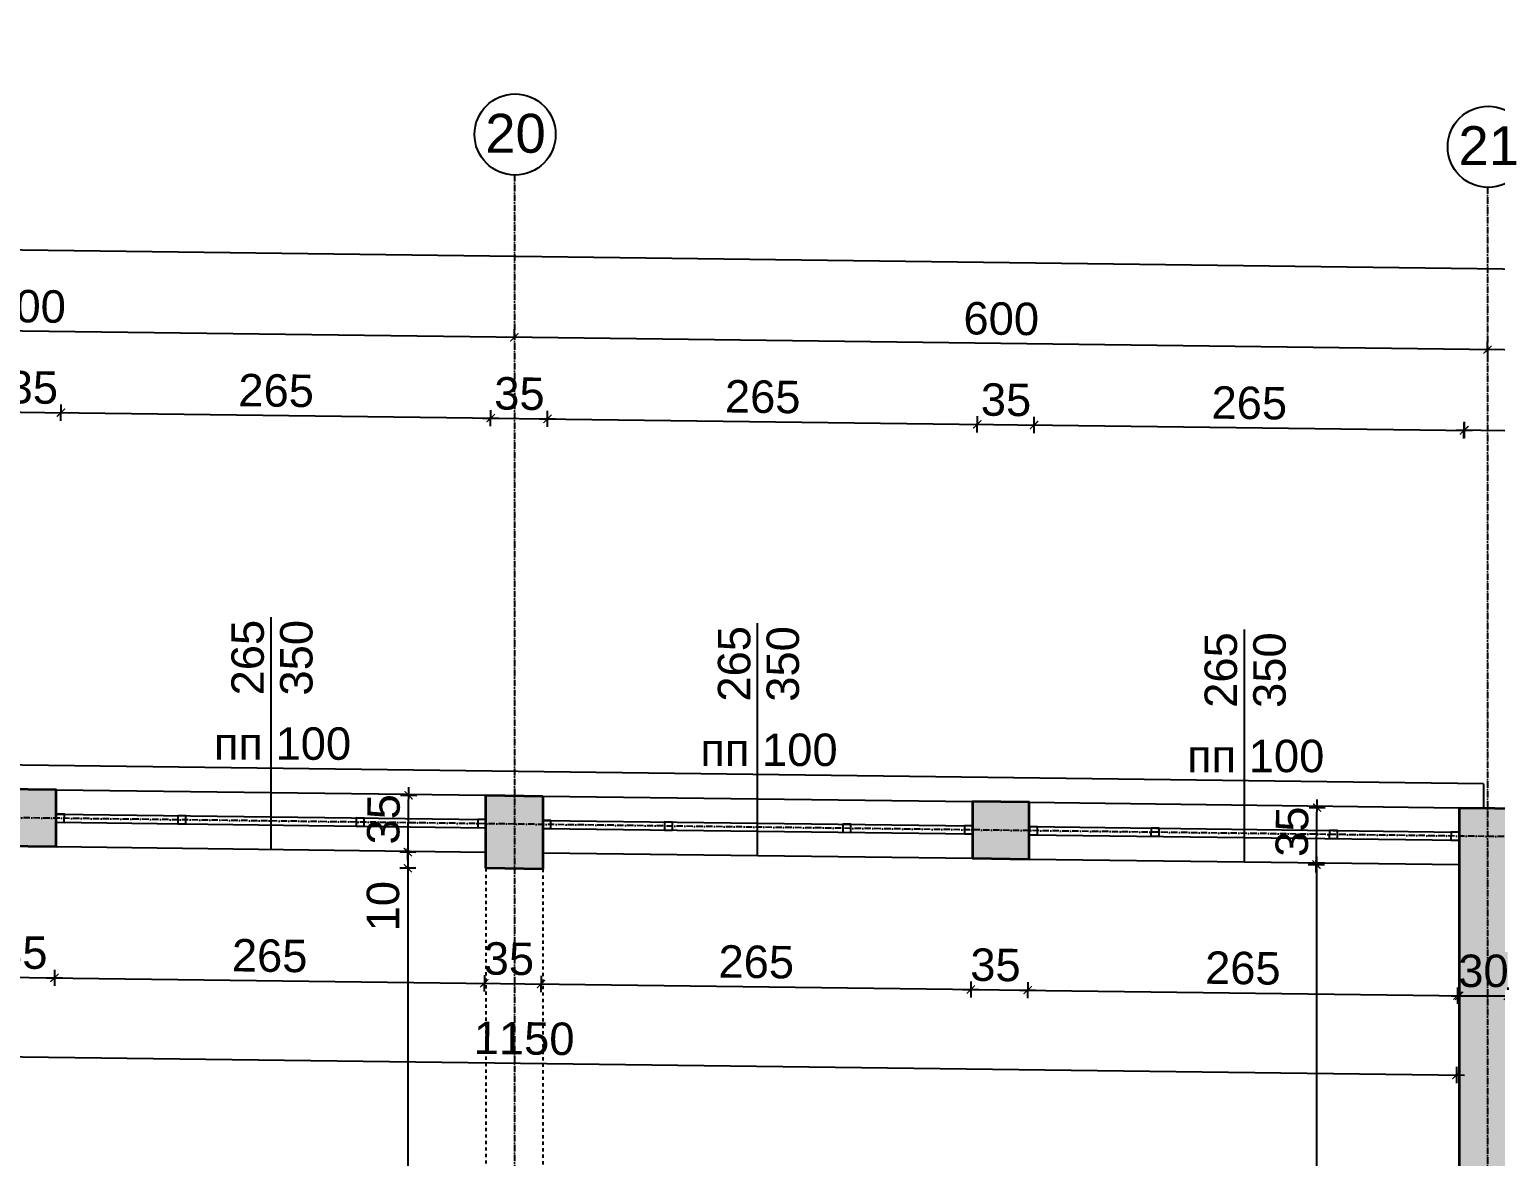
# Model space of a CAD drawing. Header units: inches. Extents: x -72385 to 39588, y -6525 to 66685.
# Drawn here: x -42024 to -41120, y 2770 to 3465 of the extents above; entities that cross this region are included whole.
import ezdxf

# ---------------------------------------------------------------- set-up
doc = ezdxf.new("R2010")
doc.units = ezdxf.units.IN
doc.header["$MEASUREMENT"] = 0
doc.linetypes.add('DashDot', pattern=[0.6, 0.4, -0.1, 0, -0.1])
doc.linetypes.add('Hidden', pattern=[0.4, 0.2, -0.2])
for name, color, linetype, lineweight in [('Изгледни линии', 253, 'Continuous', 25), ('Надписи коти външни', 252, 'Continuous', 25), ('Надписи коти вътрешни', 252, 'Continuous', 25), ('Надписи Оси', 252, 'Continuous', 25), ('Надписи прозорци', 252, 'Continuous', 25), ('Оси', 252, 'DashDot', 25), ('Прозорци', 251, 'Continuous', 25), ('Пунктир', 253, 'Hidden', 25), ('Разрезни линии', 7, 'Continuous', 35), ('Щрих стени', 254, 'Continuous', 25)]:
    doc.layers.add(name, color=color, linetype=linetype, lineweight=lineweight)
doc.styles.add('Arial Regular', font='arial.ttf')
doc.styles.get("Standard").update_dxf_attribs({"font": 'arial.ttf'})
doc.dimstyles.new('Annotative', dxfattribs={"dimscale": 0, "dimtxt": 20, "dimasz": 5, "dimexe": 5, "dimexo": 5, "dimgap": 5, "dimtad": 1, "dimdec": 0, "dimzin": 0, "dimdsep": 46, "dimtxsty": 'Standard', "dimblk": 'ARCHTICK', "dimcen": 5, "dimdle": 5, "dimadec": 0, "dimazin": 0, "dimtfac": 1, "dimtdec": 0, "dimtofl": 0, "dimtmove": 0, "dimatfit": 3, "dimldrblk": 'ARCHTICK', "dimfxl": 5, "dimfxlon": 1, "dimtolj": 1, "dimtzin": 0, "dimarcsym": 1})

# ---------------------------------------------------------------- blocks, each defined once
blk = doc.blocks.new('_ArchTick')
at = {"color": 0, "linetype": 'ByBlock', "const_width": 0.15}
blk.add_lwpolyline([(-0.5, -0.5), (0.5, 0.5)], dxfattribs=at)
blk = doc.blocks.new('*D2232')
at = {"layer": 'Defpoints', "color": 0, "ltscale": 50, "transparency": 16777216}
for p in [(-42042.34, 2961.68), (-42007.34, 2961.23), (-42008.37, 2880.4)]:
    blk.add_point(p, dxfattribs=at)
at = {"layer": 'Надписи коти вътрешни', "color": 0, "lineweight": -2, "ltscale": 50, "transparency": 16777216}
for p, q in [((-42043.3, 2885.84), (-42043.43, 2875.84)), ((-42008.3, 2885.39), (-42008.43, 2875.4)), ((-42048.37, 2880.9), (-42003.37, 2880.33))]:
    blk.add_line(p, q, dxfattribs=at)
at = {"layer": 'Надписи коти вътрешни', "color": 0, "lineweight": -2, "ltscale": 50, "transparency": 16777216, "xscale": 5, "yscale": 5, "zscale": 5}
for p, rotation in [((-42043.37, 2880.84), 179.2706286525463), ((-42008.37, 2880.4), 359.2706286525462)]:
    blk.add_blockref('_ArchTick', p, dxfattribs=dict(at, rotation=rotation))
at = {"layer": 'Надписи коти вътрешни', "color": 0, "ltscale": 50, "transparency": 16777216, "insert": (-42028.17, 2895.87), "char_height": 20, "attachment_point": 5, "rotation": 359.27063}
blk.add_mtext('\\A1;35', dxfattribs=at)
blk = doc.blocks.new('*D2233')
at = {"layer": 'Defpoints', "color": 0, "ltscale": 50, "transparency": 16777216}
for p in [(-42007.34, 2961.23), (-41742.34, 2957.86), (-41743.37, 2877.02)]:
    blk.add_point(p, dxfattribs=at)
at = {"layer": 'Надписи коти вътрешни', "color": 0, "lineweight": -2, "ltscale": 50, "transparency": 16777216}
for p, q in [((-42008.3, 2885.39), (-42008.43, 2875.4)), ((-42013.37, 2880.46), (-41738.37, 2876.96)), ((-41743.3, 2882.02), (-41743.43, 2872.02))]:
    blk.add_line(p, q, dxfattribs=at)
at = {"layer": 'Надписи коти вътрешни', "color": 0, "lineweight": -2, "ltscale": 50, "transparency": 16777216, "xscale": 5, "yscale": 5, "zscale": 5}
for p, rotation in [((-42008.37, 2880.4), 179.270628652547), ((-41743.37, 2877.02), 359.270628652547)]:
    blk.add_blockref('_ArchTick', p, dxfattribs=dict(at, rotation=rotation))
at = {"layer": 'Надписи коти вътрешни', "color": 0, "ltscale": 50, "transparency": 16777216, "insert": (-41875.67, 2893.92), "char_height": 20, "attachment_point": 5, "rotation": 359.27063}
blk.add_mtext('\\A1;265', dxfattribs=at)
blk = doc.blocks.new('*D2234')
at = {"layer": 'Defpoints', "color": 0, "ltscale": 50, "transparency": 16777216}
for p in [(-41742.34, 2957.86), (-41707.34, 2957.41), (-41708.37, 2876.58)]:
    blk.add_point(p, dxfattribs=at)
at = {"layer": 'Надписи коти вътрешни', "color": 0, "lineweight": -2, "ltscale": 50, "transparency": 16777216}
for p, q in [((-41748.37, 2877.09), (-41703.37, 2876.51)), ((-41743.3, 2882.02), (-41743.43, 2872.02)), ((-41708.3, 2881.58), (-41708.43, 2871.58))]:
    blk.add_line(p, q, dxfattribs=at)
at = {"layer": 'Надписи коти вътрешни', "color": 0, "lineweight": -2, "ltscale": 50, "transparency": 16777216, "xscale": 5, "yscale": 5, "zscale": 5}
for p, rotation in [((-41743.37, 2877.02), 179.2706286525463), ((-41708.37, 2876.58), 359.2706286525462)]:
    blk.add_blockref('_ArchTick', p, dxfattribs=dict(at, rotation=rotation))
at = {"layer": 'Надписи коти вътрешни', "color": 0, "ltscale": 50, "transparency": 16777216, "insert": (-41728.17, 2892.05), "char_height": 20, "attachment_point": 5, "rotation": 359.27063}
blk.add_mtext('\\A1;35', dxfattribs=at)
blk = doc.blocks.new('*D2235')
at = {"layer": 'Defpoints', "color": 0, "ltscale": 50, "transparency": 16777216}
for p in [(-41707.34, 2957.41), (-41442.34, 2954.04), (-41443.37, 2873.2)]:
    blk.add_point(p, dxfattribs=at)
at = {"layer": 'Надписи коти вътрешни', "color": 0, "lineweight": -2, "ltscale": 50, "transparency": 16777216}
for p, q in [((-41713.37, 2876.64), (-41438.37, 2873.14)), ((-41708.3, 2881.58), (-41708.43, 2871.58)), ((-41443.3, 2878.2), (-41443.43, 2868.2))]:
    blk.add_line(p, q, dxfattribs=at)
at = {"layer": 'Надписи коти вътрешни', "color": 0, "lineweight": -2, "ltscale": 50, "transparency": 16777216, "xscale": 5, "yscale": 5, "zscale": 5}
for p, rotation in [((-41708.37, 2876.58), 179.270628652547), ((-41443.37, 2873.2), 359.270628652547)]:
    blk.add_blockref('_ArchTick', p, dxfattribs=dict(at, rotation=rotation))
at = {"layer": 'Надписи коти вътрешни', "color": 0, "ltscale": 50, "transparency": 16777216, "insert": (-41575.67, 2890.1), "char_height": 20, "attachment_point": 5, "rotation": 359.27063}
blk.add_mtext('\\A1;265', dxfattribs=at)
blk = doc.blocks.new('*D2236')
at = {"layer": 'Defpoints', "color": 0, "ltscale": 50, "transparency": 16777216}
for p in [(-41442.34, 2954.04), (-41407.34, 2953.6), (-41408.37, 2872.76)]:
    blk.add_point(p, dxfattribs=at)
at = {"layer": 'Надписи коти вътрешни', "color": 0, "lineweight": -2, "ltscale": 50, "transparency": 16777216}
for p, q in [((-41443.3, 2878.2), (-41443.43, 2868.2)), ((-41408.3, 2877.76), (-41408.43, 2867.76)), ((-41448.37, 2873.27), (-41403.37, 2872.69))]:
    blk.add_line(p, q, dxfattribs=at)
at = {"layer": 'Надписи коти вътрешни', "color": 0, "lineweight": -2, "ltscale": 50, "transparency": 16777216, "xscale": 5, "yscale": 5, "zscale": 5}
for p, rotation in [((-41443.37, 2873.2), 179.2706286525463), ((-41408.37, 2872.76), 359.2706286525462)]:
    blk.add_blockref('_ArchTick', p, dxfattribs=dict(at, rotation=rotation))
at = {"layer": 'Надписи коти вътрешни', "color": 0, "ltscale": 50, "transparency": 16777216, "insert": (-41428.17, 2888.23), "char_height": 20, "attachment_point": 5, "rotation": 359.27063}
blk.add_mtext('\\A1;35', dxfattribs=at)
blk = doc.blocks.new('*D2237')
at = {"layer": 'Defpoints', "color": 0, "ltscale": 50, "transparency": 16777216}
for p in [(-41407.34, 2953.6), (-41142.34, 2950.22), (-41143.37, 2869.38)]:
    blk.add_point(p, dxfattribs=at)
at = {"layer": 'Надписи коти вътрешни', "color": 0, "lineweight": -2, "ltscale": 50, "transparency": 16777216}
for p, q in [((-41408.3, 2877.76), (-41408.43, 2867.76)), ((-41413.37, 2872.82), (-41138.37, 2869.32)), ((-41143.3, 2874.38), (-41143.43, 2864.38))]:
    blk.add_line(p, q, dxfattribs=at)
at = {"layer": 'Надписи коти вътрешни', "color": 0, "lineweight": -2, "ltscale": 50, "transparency": 16777216, "xscale": 5, "yscale": 5, "zscale": 5}
for p, rotation in [((-41408.37, 2872.76), 179.270628652547), ((-41143.37, 2869.38), 359.270628652547)]:
    blk.add_blockref('_ArchTick', p, dxfattribs=dict(at, rotation=rotation))
at = {"layer": 'Надписи коти вътрешни', "color": 0, "ltscale": 50, "transparency": 16777216, "insert": (-41275.67, 2886.28), "char_height": 20, "attachment_point": 5, "rotation": 359.27063}
blk.add_mtext('\\A1;265', dxfattribs=at)
blk = doc.blocks.new('*D4543')
at = {"layer": 'Defpoints', "color": 0, "ltscale": 50, "transparency": 16777216}
for p in [(-42292.34, 2964.86), (-41142.34, 2950.22), (-41143.99, 2820.43)]:
    blk.add_point(p, dxfattribs=at)
at = {"layer": 'Надписи коти вътрешни', "color": 0, "lineweight": -2, "ltscale": 50, "transparency": 16777216}
for p, q in [((-42293.93, 2840.07), (-42294.05, 2830.07)), ((-42298.99, 2835.13), (-41138.99, 2820.36)), ((-41143.93, 2825.43), (-41144.05, 2815.43))]:
    blk.add_line(p, q, dxfattribs=at)
at = {"layer": 'Надписи коти вътрешни', "color": 0, "lineweight": -2, "ltscale": 50, "transparency": 16777216, "xscale": 5, "yscale": 5, "zscale": 5}
for p, rotation in [((-42293.99, 2835.07), 179.2706260346287), ((-41143.99, 2820.43), 359.2706260346287)]:
    blk.add_blockref('_ArchTick', p, dxfattribs=dict(at, rotation=rotation))
at = {"layer": 'Надписи коти вътрешни', "color": 0, "ltscale": 50, "transparency": 16777216, "insert": (-41718.8, 2842.96), "char_height": 20, "attachment_point": 5, "rotation": 359.27063}
blk.add_mtext('\\A1;1150', dxfattribs=at)
blk = doc.blocks.new('*D2283')
at = {"layer": 'Defpoints', "color": 0, "ltscale": 50, "transparency": 16777216}
for p in [(-41142.34, 2950.22), (-41230.34, 2105.15), (-41142.34, 2105.15)]:
    blk.add_point(p, dxfattribs=at)
at = {"layer": 'Надписи коти вътрешни', "color": 0, "lineweight": -2, "ltscale": 50, "transparency": 16777216}
for p, q in [((-41225.34, 2950.22), (-41235.34, 2950.22)), ((-41230.34, 2955.22), (-41230.34, 2100.15)), ((-41225.34, 2105.15), (-41235.34, 2105.15))]:
    blk.add_line(p, q, dxfattribs=at)
at = {"layer": 'Надписи коти вътрешни', "color": 0, "lineweight": -2, "ltscale": 50, "transparency": 16777216, "xscale": 5, "yscale": 5, "zscale": 5}
for p, rotation in [((-41230.34, 2950.22), 90), ((-41230.34, 2105.15), 270)]:
    blk.add_blockref('_ArchTick', p, dxfattribs=dict(at, rotation=rotation))
at = {"layer": 'Надписи коти вътрешни', "color": 0, "ltscale": 50, "transparency": 16777216, "insert": (-41245.55, 2527.69), "char_height": 20, "attachment_point": 5, "rotation": 90}
blk.add_mtext('\\A1;845', dxfattribs=at)
blk = doc.blocks.new('*D2293')
at = {"layer": 'Defpoints', "color": 0, "ltscale": 50, "transparency": 16777216}
for p in [(-41742.34, 2947.86), (-41790.49, 2397.81), (-41742.34, 2397.81)]:
    blk.add_point(p, dxfattribs=at)
at = {"layer": 'Надписи коти вътрешни', "color": 0, "lineweight": -2, "ltscale": 50, "transparency": 16777216}
for p, q in [((-41785.49, 2947.86), (-41795.49, 2947.86)), ((-41790.49, 2952.86), (-41790.49, 2392.81)), ((-41785.49, 2397.81), (-41795.49, 2397.81))]:
    blk.add_line(p, q, dxfattribs=at)
at = {"layer": 'Надписи коти вътрешни', "color": 0, "lineweight": -2, "ltscale": 50, "transparency": 16777216, "xscale": 5, "yscale": 5, "zscale": 5}
for p, rotation in [((-41790.49, 2947.86), 90), ((-41790.49, 2397.81), 270)]:
    blk.add_blockref('_ArchTick', p, dxfattribs=dict(at, rotation=rotation))
at = {"layer": 'Надписи коти вътрешни', "color": 0, "ltscale": 50, "transparency": 16777216, "insert": (-41805.7, 2672.84), "char_height": 20, "attachment_point": 5, "rotation": 90}
blk.add_mtext('\\A1;550', dxfattribs=at)
blk = doc.blocks.new('*D7963')
at = {"layer": 'Defpoints', "color": 0, "ltscale": 50, "transparency": 16777216}
for p in [(-41742.34, 2957.86), (-41790.49, 2947.86), (-41742.34, 2947.86)]:
    blk.add_point(p, dxfattribs=at)
at = {"layer": 'Надписи коти вътрешни', "color": 0, "lineweight": -2, "ltscale": 50, "transparency": 16777216}
for p, q in [((-41785.49, 2957.86), (-41795.49, 2957.86)), ((-41790.49, 2962.86), (-41790.49, 2947.86)), ((-41785.49, 2947.86), (-41795.49, 2947.86)), ((-41790.49, 2947.86), (-41790.49, 2906.16))]:
    blk.add_line(p, q, dxfattribs=at)
at = {"layer": 'Надписи коти вътрешни', "color": 0, "lineweight": -2, "ltscale": 50, "transparency": 16777216, "xscale": 5, "yscale": 5, "zscale": 5}
for p, rotation in [((-41790.49, 2957.86), 90), ((-41790.49, 2947.86), 270)]:
    blk.add_blockref('_ArchTick', p, dxfattribs=dict(at, rotation=rotation))
at = {"layer": 'Надписи коти вътрешни', "color": 0, "ltscale": 50, "transparency": 16777216, "insert": (-41805.7, 2924.51), "char_height": 20, "attachment_point": 5, "rotation": 90}
blk.add_mtext('\\A1;10', dxfattribs=at)
blk = doc.blocks.new('*D6404')
at = {"layer": 'Defpoints', "color": 0, "ltscale": 50, "transparency": 16777216}
for p in [(-42004.38, 3228.72), (-42042.34, 2996.68), (-42007.34, 2996.24)]:
    blk.add_point(p, dxfattribs=at)
at = {"layer": 'Надписи коти външни', "color": 0, "lineweight": -2, "ltscale": 50, "transparency": 16777216}
for p, q in [((-42044.38, 3229.23), (-41999.38, 3228.65)), ((-42039.44, 3224.16), (-42039.31, 3234.16)), ((-42004.44, 3223.72), (-42004.31, 3233.72))]:
    blk.add_line(p, q, dxfattribs=at)
at = {"layer": 'Надписи коти външни', "color": 0, "lineweight": -2, "ltscale": 50, "transparency": 16777216, "xscale": 5, "yscale": 5, "zscale": 5}
for p, rotation in [((-42039.38, 3229.16), 179.2706286525463), ((-42004.38, 3228.72), 359.2706286525462)]:
    blk.add_blockref('_ArchTick', p, dxfattribs=dict(at, rotation=rotation))
at = {"layer": 'Надписи коти външни', "color": 0, "ltscale": 50, "transparency": 16777216, "insert": (-42021.68, 3244.16), "char_height": 20, "attachment_point": 5, "rotation": 359.27063}
blk.add_mtext('\\A1;35', dxfattribs=at)
blk = doc.blocks.new('*D6405')
at = {"layer": 'Defpoints', "color": 0, "ltscale": 50, "transparency": 16777216}
for p in [(-41739.38, 3225.34), (-42007.34, 2996.24), (-41742.34, 2992.86)]:
    blk.add_point(p, dxfattribs=at)
at = {"layer": 'Надписи коти външни', "color": 0, "lineweight": -2, "ltscale": 50, "transparency": 16777216}
for p, q in [((-42009.38, 3228.78), (-41734.38, 3225.28)), ((-42004.44, 3223.72), (-42004.31, 3233.72)), ((-41739.44, 3220.34), (-41739.31, 3230.34))]:
    blk.add_line(p, q, dxfattribs=at)
at = {"layer": 'Надписи коти външни', "color": 0, "lineweight": -2, "ltscale": 50, "transparency": 16777216, "xscale": 5, "yscale": 5, "zscale": 5}
for p, rotation in [((-42004.38, 3228.72), 179.2706286525463), ((-41739.38, 3225.34), 359.2706286525462)]:
    blk.add_blockref('_ArchTick', p, dxfattribs=dict(at, rotation=rotation))
at = {"layer": 'Надписи коти външни', "color": 0, "ltscale": 50, "transparency": 16777216, "insert": (-41871.68, 3242.24), "char_height": 20, "attachment_point": 5, "rotation": 359.27063}
blk.add_mtext('\\A1;265', dxfattribs=at)
blk = doc.blocks.new('*D6406')
at = {"layer": 'Defpoints', "color": 0, "ltscale": 50, "transparency": 16777216}
for p in [(-41704.38, 3224.9), (-41742.34, 2992.86), (-41707.34, 2992.42)]:
    blk.add_point(p, dxfattribs=at)
at = {"layer": 'Надписи коти външни', "color": 0, "lineweight": -2, "ltscale": 50, "transparency": 16777216}
for p, q in [((-41739.44, 3220.34), (-41739.31, 3230.34)), ((-41704.44, 3219.9), (-41704.31, 3229.9)), ((-41744.38, 3225.41), (-41699.38, 3224.84))]:
    blk.add_line(p, q, dxfattribs=at)
at = {"layer": 'Надписи коти външни', "color": 0, "lineweight": -2, "ltscale": 50, "transparency": 16777216, "xscale": 5, "yscale": 5, "zscale": 5}
for p, rotation in [((-41739.38, 3225.34), 179.2706286525344), ((-41704.38, 3224.9), 359.2706286525344)]:
    blk.add_blockref('_ArchTick', p, dxfattribs=dict(at, rotation=rotation))
at = {"layer": 'Надписи коти външни', "color": 0, "ltscale": 50, "transparency": 16777216, "insert": (-41721.68, 3240.34), "char_height": 20, "attachment_point": 5, "rotation": 359.27063}
blk.add_mtext('\\A1;35', dxfattribs=at)
blk = doc.blocks.new('*D6407')
at = {"layer": 'Defpoints', "color": 0, "ltscale": 50, "transparency": 16777216}
for p in [(-41439.38, 3221.53), (-41707.34, 2992.42), (-41442.34, 2989.04)]:
    blk.add_point(p, dxfattribs=at)
at = {"layer": 'Надписи коти външни', "color": 0, "lineweight": -2, "ltscale": 50, "transparency": 16777216}
for p, q in [((-41704.44, 3219.9), (-41704.31, 3229.9)), ((-41709.38, 3224.96), (-41434.38, 3221.46)), ((-41439.44, 3216.53), (-41439.31, 3226.52))]:
    blk.add_line(p, q, dxfattribs=at)
at = {"layer": 'Надписи коти външни', "color": 0, "lineweight": -2, "ltscale": 50, "transparency": 16777216, "xscale": 5, "yscale": 5, "zscale": 5}
for p, rotation in [((-41704.38, 3224.9), 179.2706286525486), ((-41439.38, 3221.53), 359.2706286525486)]:
    blk.add_blockref('_ArchTick', p, dxfattribs=dict(at, rotation=rotation))
at = {"layer": 'Надписи коти външни', "color": 0, "ltscale": 50, "transparency": 16777216, "insert": (-41571.68, 3238.42), "char_height": 20, "attachment_point": 5, "rotation": 359.27063}
blk.add_mtext('\\A1;265', dxfattribs=at)
blk = doc.blocks.new('*D6408')
at = {"layer": 'Defpoints', "color": 0, "ltscale": 50, "transparency": 16777216}
for p in [(-41404.38, 3221.11), (-41442.34, 2989.04), (-41407.34, 2988.6)]:
    blk.add_point(p, dxfattribs=at)
at = {"layer": 'Надписи коти външни', "color": 0, "lineweight": -2, "ltscale": 50, "transparency": 16777216}
for p, q in [((-41444.38, 3221.62), (-41399.38, 3221.05)), ((-41439.44, 3216.56), (-41439.31, 3226.56)), ((-41404.44, 3216.11), (-41404.31, 3226.11))]:
    blk.add_line(p, q, dxfattribs=at)
at = {"layer": 'Надписи коти външни', "color": 0, "lineweight": -2, "ltscale": 50, "transparency": 16777216, "xscale": 5, "yscale": 5, "zscale": 5}
for p, rotation in [((-41439.38, 3221.56), 179.2706286525403), ((-41404.38, 3221.11), 359.2706286525403)]:
    blk.add_blockref('_ArchTick', p, dxfattribs=dict(at, rotation=rotation))
at = {"layer": 'Надписи коти външни', "color": 0, "ltscale": 50, "transparency": 16777216, "insert": (-41421.68, 3236.55), "char_height": 20, "attachment_point": 5, "rotation": 359.27063}
blk.add_mtext('\\A1;35', dxfattribs=at)
blk = doc.blocks.new('*D6409')
at = {"layer": 'Defpoints', "color": 0, "ltscale": 50, "transparency": 16777216}
for p in [(-41139.38, 3217.71), (-41407.34, 2988.6), (-41142.34, 2985.22)]:
    blk.add_point(p, dxfattribs=at)
at = {"layer": 'Надписи коти външни', "color": 0, "lineweight": -2, "ltscale": 50, "transparency": 16777216}
for p, q in [((-41409.38, 3221.14), (-41134.38, 3217.64)), ((-41404.44, 3216.08), (-41404.31, 3226.08)), ((-41139.44, 3212.71), (-41139.31, 3222.71))]:
    blk.add_line(p, q, dxfattribs=at)
at = {"layer": 'Надписи коти външни', "color": 0, "lineweight": -2, "ltscale": 50, "transparency": 16777216, "xscale": 5, "yscale": 5, "zscale": 5}
for p, rotation in [((-41404.38, 3221.08), 179.2706286525478), ((-41139.38, 3217.71), 359.2706286525478)]:
    blk.add_blockref('_ArchTick', p, dxfattribs=dict(at, rotation=rotation))
at = {"layer": 'Надписи коти външни', "color": 0, "ltscale": 50, "transparency": 16777216, "insert": (-41271.68, 3234.6), "char_height": 20, "attachment_point": 5, "rotation": 359.27063}
blk.add_mtext('\\A1;265', dxfattribs=at)
blk = doc.blocks.new('*D6411')
at = {"layer": 'Defpoints', "color": 0, "ltscale": 50, "transparency": 16777216}
for p in [(-40904.06, 3214.74), (-41142.34, 2985.22), (-40907.34, 2981.91)]:
    blk.add_point(p, dxfattribs=at)
at = {"layer": 'Надписи коти външни', "color": 0, "lineweight": -2, "ltscale": 50, "transparency": 16777216}
for p, q in [((-41139.13, 3213.05), (-41138.99, 3223.05)), ((-40904.13, 3209.74), (-40903.99, 3219.74)), ((-41144.06, 3218.12), (-40899.06, 3214.67))]:
    blk.add_line(p, q, dxfattribs=at)
at = {"layer": 'Надписи коти външни', "color": 0, "lineweight": -2, "ltscale": 50, "transparency": 16777216, "xscale": 5, "yscale": 5, "zscale": 5}
for p, rotation in [((-41139.06, 3218.05), 179.1930457232294), ((-40904.06, 3214.74), 359.1930457232294)]:
    blk.add_blockref('_ArchTick', p, dxfattribs=dict(at, rotation=rotation))
at = {"layer": 'Надписи коти външни', "color": 0, "ltscale": 50, "transparency": 16777216, "insert": (-41021.34, 3231.62), "char_height": 20, "attachment_point": 5, "rotation": 359.19305}
blk.add_mtext('\\A1;235', dxfattribs=at)
blk = doc.blocks.new('*D6413')
at = {"layer": 'Defpoints', "color": 0, "ltscale": 50, "transparency": 16777216}
for p in [(-41124.84, 3267.52), (-41124.84, 3267.52), (-40239.84, 3256.26)]:
    blk.add_point(p, dxfattribs=at)
at = {"layer": 'Надписи коти външни', "color": 0, "lineweight": -2, "ltscale": 50, "transparency": 16777216}
for p, q in [((-40234.84, 3256.19), (-41129.84, 3267.59)), ((-41124.84, 3267.52), (-41124.9, 3262.53)), ((-40239.84, 3256.26), (-40239.9, 3251.26))]:
    blk.add_line(p, q, dxfattribs=at)
at = {"layer": 'Надписи коти външни', "color": 0, "lineweight": -2, "ltscale": 50, "transparency": 16777216, "xscale": 5, "yscale": 5, "zscale": 5}
for p, rotation in [((-41124.84, 3267.52), 179.2706286525471), ((-40239.84, 3256.26), 359.2706286525471)]:
    blk.add_blockref('_ArchTick', p, dxfattribs=dict(at, rotation=rotation))
at = {"layer": 'Надписи коти външни', "color": 0, "ltscale": 50, "transparency": 16777216, "insert": (-40682.14, 3277.1), "char_height": 20, "attachment_point": 5, "rotation": 359.27063}
blk.add_mtext('\\A1;885', dxfattribs=at)
blk = doc.blocks.new('*D6414')
at = {"layer": 'Defpoints', "color": 0, "ltscale": 50, "transparency": 16777216}
for p in [(-41724.84, 3275.16), (-41724.84, 3275.16), (-41124.84, 3267.52)]:
    blk.add_point(p, dxfattribs=at)
at = {"layer": 'Надписи коти външни', "color": 0, "lineweight": -2, "ltscale": 50, "transparency": 16777216}
for p, q in [((-41119.84, 3267.46), (-41729.84, 3275.23)), ((-41724.84, 3275.16), (-41724.77, 3280.16)), ((-41124.84, 3267.52), (-41124.77, 3272.52))]:
    blk.add_line(p, q, dxfattribs=at)
at = {"layer": 'Надписи коти външни', "color": 0, "lineweight": -2, "ltscale": 50, "transparency": 16777216, "xscale": 5, "yscale": 5, "zscale": 5}
for p, rotation in [((-41724.84, 3275.16), 179.2706286525994), ((-41124.84, 3267.52), 359.2706286525993)]:
    blk.add_blockref('_ArchTick', p, dxfattribs=dict(at, rotation=rotation))
at = {"layer": 'Надписи коти външни', "color": 0, "ltscale": 50, "transparency": 16777216, "insert": (-41424.64, 3286.55), "char_height": 20, "attachment_point": 5, "rotation": 359.27063}
blk.add_mtext('\\A1;600', dxfattribs=at)
blk = doc.blocks.new('*D6415')
at = {"layer": 'Defpoints', "color": 0, "ltscale": 50, "transparency": 16777216}
for p in [(-42324.84, 3282.8), (-42324.84, 3282.8), (-41724.84, 3275.16)]:
    blk.add_point(p, dxfattribs=at)
at = {"layer": 'Надписи коти външни', "color": 0, "lineweight": -2, "ltscale": 50, "transparency": 16777216}
for p, q in [((-41719.84, 3275.1), (-42329.84, 3282.87)), ((-42324.84, 3282.8), (-42324.77, 3287.8)), ((-41724.84, 3275.16), (-41724.77, 3280.16))]:
    blk.add_line(p, q, dxfattribs=at)
at = {"layer": 'Надписи коти външни', "color": 0, "lineweight": -2, "ltscale": 50, "transparency": 16777216, "xscale": 5, "yscale": 5, "zscale": 5}
for p, rotation in [((-42324.84, 3282.8), 179.2706286525473), ((-41724.84, 3275.16), 359.2706286525473)]:
    blk.add_blockref('_ArchTick', p, dxfattribs=dict(at, rotation=rotation))
at = {"layer": 'Надписи коти външни', "color": 0, "ltscale": 50, "transparency": 16777216, "insert": (-42024.64, 3294.19), "char_height": 20, "attachment_point": 5, "rotation": 359.27063}
blk.add_mtext('\\A1;600', dxfattribs=at)
blk = doc.blocks.new('*D6454')
at = {"layer": 'Defpoints', "color": 0, "ltscale": 50, "transparency": 16777216}
for p in [(-40218.1, 3305.99), (-52317.34, 3127.49), (-40222.34, 2973.51)]:
    blk.add_point(p, dxfattribs=at)
at = {"layer": 'Надписи коти външни', "color": 0, "lineweight": -2, "ltscale": 50, "transparency": 16777216}
for p, q in [((-52313.17, 3454.96), (-52313.04, 3464.96)), ((-52318.1, 3460.03), (-40213.11, 3305.92)), ((-40218.17, 3300.99), (-40218.04, 3310.99))]:
    blk.add_line(p, q, dxfattribs=at)
at = {"layer": 'Надписи коти външни', "color": 0, "lineweight": -2, "ltscale": 50, "transparency": 16777216, "xscale": 5, "yscale": 5, "zscale": 5}
for p, rotation in [((-52313.1, 3459.96), 179.2706286525472), ((-40218.1, 3305.99), 359.2706286525473)]:
    blk.add_blockref('_ArchTick', p, dxfattribs=dict(at, rotation=rotation))
at = {"layer": 'Надписи коти външни', "color": 0, "ltscale": 50, "transparency": 16777216, "insert": (-46265.41, 3398.18), "char_height": 20, "attachment_point": 5, "rotation": 359.27063}
blk.add_mtext('\\A1;12095', dxfattribs=at)
blk = doc.blocks.new('*D7956')
at = {"layer": 'Defpoints', "color": 0, "ltscale": 10, "transparency": 16777216}
for p in [(-41813.14, 2993.15), (-41790.05, 2992.86), (-41813.59, 2958.15)]:
    blk.add_point(p, dxfattribs=at)
at = {"layer": 'Надписи коти вътрешни', "color": 0, "lineweight": -2, "ltscale": 10, "transparency": 16777216}
for p, q in [((-41795.05, 2992.92), (-41785.05, 2992.79)), ((-41790.55, 2952.86), (-41789.98, 2997.86)), ((-41795.49, 2957.92), (-41785.49, 2957.8))]:
    blk.add_line(p, q, dxfattribs=at)
at = {"layer": 'Надписи коти вътрешни', "color": 0, "lineweight": -2, "ltscale": 10, "transparency": 16777216, "xscale": 5, "yscale": 5, "zscale": 5}
for p, rotation in [((-41790.05, 2992.86), 89.27062865254527), ((-41790.49, 2957.86), 269.2706286525453)]:
    blk.add_blockref('_ArchTick', p, dxfattribs=dict(at, rotation=rotation))
at = {"layer": 'Надписи коти вътрешни', "color": 0, "ltscale": 10, "transparency": 16777216, "insert": (-41805.45, 2978.1), "char_height": 20, "attachment_point": 5, "rotation": 89.27063}
blk.add_mtext('\\A1;35', dxfattribs=at)
blk = doc.blocks.new('*D7957')
at = {"layer": 'Defpoints', "color": 0, "ltscale": 10, "transparency": 16777216}
for p in [(-41252.99, 2985.51), (-41229.89, 2985.22), (-41253.44, 2950.52)]:
    blk.add_point(p, dxfattribs=at)
at = {"layer": 'Надписи коти вътрешни', "color": 0, "lineweight": -2, "ltscale": 10, "transparency": 16777216}
for p, q in [((-41234.89, 2985.28), (-41224.89, 2985.16)), ((-41230.4, 2945.22), (-41229.83, 2990.22)), ((-41235.34, 2950.29), (-41225.34, 2950.16))]:
    blk.add_line(p, q, dxfattribs=at)
at = {"layer": 'Надписи коти вътрешни', "color": 0, "lineweight": -2, "ltscale": 10, "transparency": 16777216, "xscale": 5, "yscale": 5, "zscale": 5}
for p, rotation in [((-41229.89, 2985.22), 89.27062865254527), ((-41230.34, 2950.22), 269.2706286525453)]:
    blk.add_blockref('_ArchTick', p, dxfattribs=dict(at, rotation=rotation))
at = {"layer": 'Надписи коти вътрешни', "color": 0, "ltscale": 10, "transparency": 16777216, "insert": (-41245.3, 2970.46), "char_height": 20, "attachment_point": 5, "rotation": 89.27063}
blk.add_mtext('\\A1;35', dxfattribs=at)
blk = doc.blocks.new('*D8015')
at = {"layer": 'Defpoints', "color": 0, "ltscale": 10, "transparency": 16777216}
for p in [(-41142.34, 2894.06), (-41112.34, 2894.06), (-41112.34, 2869.32)]:
    blk.add_point(p, dxfattribs=at)
at = {"layer": 'Надписи коти вътрешни', "color": 0, "lineweight": -2, "ltscale": 10, "transparency": 16777216}
for p, q in [((-41147.34, 2869.32), (-41107.34, 2869.32)), ((-41142.34, 2874.32), (-41142.34, 2864.32)), ((-41112.34, 2874.32), (-41112.34, 2864.32))]:
    blk.add_line(p, q, dxfattribs=at)
at = {"layer": 'Надписи коти вътрешни', "color": 0, "lineweight": -2, "ltscale": 10, "transparency": 16777216, "xscale": 5, "yscale": 5, "zscale": 5, "rotation": 180}
blk.add_blockref('_ArchTick', (-41142.34, 2869.32), dxfattribs=at)
at = {"layer": 'Надписи коти вътрешни', "color": 0, "lineweight": -2, "ltscale": 10, "transparency": 16777216, "xscale": 5, "yscale": 5, "zscale": 5}
blk.add_blockref('_ArchTick', (-41112.34, 2869.32), dxfattribs=at)
at = {"layer": 'Надписи коти вътрешни', "color": 0, "ltscale": 10, "transparency": 16777216, "insert": (-41127.34, 2884.54), "char_height": 20, "attachment_point": 5}
blk.add_mtext('\\A1;30', dxfattribs=at)

msp = doc.modelspace()

# ---------------------------------------------------------------- hatches: boundary and pattern name
at = {"layer": 'Щрих стени', "ltscale": 10}
h = msp.add_hatch(color=256, dxfattribs=at)
h.dxf.hatch_style = 1
h.paths.add_polyline_path([(-42007.34, 2996.24), (-42042.34, 2996.68), (-42042.34, 2961.68), (-42007.34, 2961.23)])
h.paths.add_polyline_path([(-41707.34, 2992.42), (-41742.34, 2992.86), (-41742.34, 2947.86), (-41707.34, 2947.41)])
h.paths.add_polyline_path([(-41407.34, 2988.6), (-41442.34, 2989.04), (-41442.34, 2954.04), (-41407.34, 2953.6)])
h.paths.add_polyline_path([(-41707.34, 2397.37), (-41742.34, 2397.81), (-41767.34, 2398.13), (-41767.34, 2363.13), (-41742.34, 2362.81), (-41742.34, 2352.81), (-41707.34, 2352.37)], flags=17)
h.paths.add_polyline_path([(-42292.34, 2089.79), (-42292.34, 2139.8), (-42307.34, 2139.99), (-42307.34, 2024.98), (-42292.34, 2024.79), (-42292.34, 2074.79), (-41707.34, 2067.34), (-41707.34, 2062.85), (-41702.34, 2062.85), (-41702.34, 2067.28), (-41197.34, 2060.85), (-41197.34, 2030.85), (-41142.34, 2030.15), (-41142.34, 1745.12), (-41702.34, 1752.25), (-41702.34, 1962.85), (-41707.34, 1962.85), (-41707.34, 1797.32), (-41742.34, 1797.77), (-41742.34, 1787.77), (-41767.34, 1788.08), (-41767.34, 1753.08), (-41742.34, 1752.76), (-41707.34, 1752.32), (-41707.34, 1557.85), (-41702.34, 1557.85), (-41702.34, 1747.25), (-41142.34, 1740.12), (-41142.34, 1660.12), (-41112.34, 1659.74), (-41112.34, 1754.74), (-41087.34, 1754.42), (-41087.34, 1804.43), (-41112.34, 1804.75), (-41112.34, 2949.84), (-40882.34, 2946.91), (-40882.34, 2966.91), (-40907.34, 2967.23), (-40907.34, 2982.23), (-41142.34, 2985.22), (-41142.34, 2105.15), (-41197.34, 2105.85), (-41197.34, 2075.85)])
h.paths.add_polyline_path([(-42007.34, 1196.09), (-42042.34, 1196.54), (-42042.34, 1161.53), (-42007.34, 1161.09)])
h.paths.add_polyline_path([(-41707.34, 1192.27), (-41702.34, 1192.21), (-41702.34, 1457.85), (-41707.34, 1457.85), (-41707.34, 1202.27), (-41742.34, 1202.72), (-41742.34, 1157.71), (-41707.34, 1157.27)])
h.paths.add_polyline_path([(-41407.34, 1188.45), (-41442.34, 1188.9), (-41442.34, 1153.9), (-41407.34, 1153.45)])

# ---------------------------------------------------------------- linework, layer by layer
at = {"layer": 'Изгледни линии', "ltscale": 50}
for p, q in [((-41127.34, 3000.03), (-45937.34, 3061.27)), ((-42007.34, 2996.24), (-41742.34, 2992.86)), ((-41127.34, 3000.03), (-41127.34, 2985.03)), ((-41707.34, 2992.42), (-41442.34, 2989.04)), ((-41407.34, 2988.6), (-41142.34, 2985.22)), ((-42007.34, 2961.23), (-41742.34, 2957.86)), ((-41707.34, 2957.41), (-41442.34, 2954.04)), ((-41407.34, 2953.6), (-41142.34, 2950.22))]:
    msp.add_line(p, q, dxfattribs=at)
at = {"layer": 'Надписи Оси', "ltscale": 50}
for centre in [(-41724.4, 3400.17), (-41124.4, 3392.53)]:
    msp.add_circle(centre, 25, dxfattribs=at)
at = {"layer": 'Надписи прозорци', "ltscale": 50}
for p, q in [((-41874.77, 2959.55), (-41874.77, 3102.7)), ((-41574.84, 2955.73), (-41574.84, 3098.88)), ((-41274.77, 2951.91), (-41274.77, 3095.06))]:
    msp.add_line(p, q, dxfattribs=at)
at = {"layer": 'Оси', "ltscale": 10}
for p, q in [((-41724.84, 3375.17), (-41724.84, 774.96)), ((-41124.84, 3367.53), (-41124.84, 767.32)), ((-39839.84, 2951.14), (-52699.84, 3114.86))]:
    msp.add_line(p, q, dxfattribs=at)
at = {"layer": 'Прозорци', "ltscale": 50}
for p, q in [((-42007.34, 2981.24), (-41742.34, 2977.86)), ((-42007.34, 2976.24), (-41742.34, 2972.86)), ((-41707.34, 2977.42), (-41442.34, 2974.04)), ((-41707.34, 2972.42), (-41442.34, 2969.04)), ((-41407.34, 2973.6), (-41142.34, 2970.22)), ((-41407.34, 2968.6), (-41142.34, 2965.22))]:
    msp.add_line(p, q, dxfattribs=at)
for points in [[(-42007.34, 2976.24), (-42002.34, 2976.17), (-42002.27, 2981.17), (-42007.27, 2981.23), (-42007.34, 2976.24)], [(-41932.35, 2975.28), (-41927.35, 2975.22), (-41927.29, 2980.22), (-41932.29, 2980.28), (-41932.35, 2975.28)], [(-41822.39, 2973.88), (-41817.39, 2973.82), (-41817.33, 2978.82), (-41822.32, 2978.88), (-41822.39, 2973.88)], [(-41747.4, 2972.93), (-41742.4, 2972.87), (-41742.34, 2977.87), (-41747.34, 2977.93), (-41747.4, 2972.93)], [(-41707.34, 2972.42), (-41702.34, 2972.35), (-41702.27, 2977.35), (-41707.27, 2977.42), (-41707.34, 2972.42)], [(-41632.35, 2971.46), (-41627.35, 2971.4), (-41627.29, 2976.4), (-41632.29, 2976.46), (-41632.35, 2971.46)], [(-41522.39, 2970.06), (-41517.39, 2970), (-41517.33, 2975), (-41522.32, 2975.06), (-41522.39, 2970.06)], [(-41447.4, 2969.11), (-41442.4, 2969.05), (-41442.34, 2974.05), (-41447.34, 2974.11), (-41447.4, 2969.11)], [(-41407.34, 2968.6), (-41402.34, 2968.53), (-41402.27, 2973.53), (-41407.27, 2973.6), (-41407.34, 2968.6)], [(-41332.35, 2967.64), (-41327.35, 2967.58), (-41327.29, 2972.58), (-41332.29, 2972.64), (-41332.35, 2967.64)], [(-41222.39, 2966.24), (-41217.39, 2966.18), (-41217.33, 2971.18), (-41222.32, 2971.24), (-41222.39, 2966.24)], [(-41147.4, 2965.29), (-41142.4, 2965.23), (-41142.34, 2970.23), (-41147.34, 2970.29), (-41147.4, 2965.29)]]:
    msp.add_lwpolyline(points, dxfattribs=at)
at = {"layer": 'Пунктир', "ltscale": 10}
for p, q in [((-41742.34, 2947.86), (-41742.34, 2397.81)), ((-41707.34, 2947.41), (-41707.34, 2397.37))]:
    msp.add_line(p, q, dxfattribs=at)
at = {"layer": 'Разрезни линии', "ltscale": 50}
for p, q in [((-41742.34, 2992.86), (-41707.34, 2992.42)), ((-41742.34, 2947.86), (-41742.34, 2992.86)), ((-41707.34, 2992.42), (-41707.34, 2947.41)), ((-41142.34, 2985.22), (-40907.34, 2982.23)), ((-41142.34, 2985.22), (-41142.34, 2105.15)), ((-41707.34, 2947.41), (-41742.34, 2947.86))]:
    msp.add_line(p, q, dxfattribs=at)
for points in [[(-42042.34, 2996.68), (-42042.34, 2961.68), (-42007.34, 2961.23), (-42007.34, 2996.24)], [(-41442.34, 2989.04), (-41442.34, 2954.04), (-41407.34, 2953.6), (-41407.34, 2988.6)]]:
    msp.add_lwpolyline(points, close=True, dxfattribs=at)

# ---------------------------------------------------------------- texts
at = {"layer": 'Надписи Оси', "ltscale": 100, "char_height": 24, "width": 27.2128, "attachment_point": 1, "style": 'Arial Regular'}
for s, insert in [('\\pxqc;20', (-41737.72, 3412.89)), ('\\pxqc;21', (-41137.72, 3405.25))]:
    msp.add_mtext(s, dxfattribs=dict(at, insert=insert))
at = {"layer": 'Надписи прозорци', "ltscale": 100, "char_height": 20, "width": 180.4891, "attachment_point": 1, "rotation": 90, "style": 'Arial Regular'}
for s, insert in [('265', (-41899.29, 3054.41)), ('350', (-41869.29, 3054.33)), ('265', (-41599.35, 3050.59)), ('350', (-41569.35, 3050.51)), ('265', (-41299.29, 3046.77)), ('350', (-41269.29, 3046.69))]:
    msp.add_mtext(s, dxfattribs=dict(at, insert=insert))
at = {"layer": 'Надписи прозорци', "ltscale": 100, "char_height": 20, "width": 180.4891, "attachment_point": 1, "style": 'Arial Regular'}
for insert in [(-41910.09, 3034.74), (-41610.15, 3030.92), (-41310.09, 3027.1)]:
    msp.add_mtext('пп 100', dxfattribs=dict(at, insert=insert))

# ---------------------------------------------------------------- dimensions: what is measured, and where the dimension line sits
at = {"layer": 'Надписи коти външни', "ltscale": 50}
dim = msp.add_aligned_dim(p1=(-52317.34, 3127.49), p2=(-40222.34, 2973.51), distance=332.5, text='12095', dimstyle='Annotative', override={"dimscale": 0, "dimtix": 0, "dimtofl": 0, "dimtmove": 0, "dimatfit": 3}, dxfattribs=at)
dim.commit()
dim.dimension.update_dxf_attribs({"geometry": '*D6454', "text_midpoint": (-46265.41, 3398.18)})
for p1, p2, distance, picture, middle in [((-41724.84, 3275.16), (-42324.84, 3282.8), 0, '*D6415', (-42024.64, 3294.19)), ((-41124.84, 3267.52), (-41724.84, 3275.16), 0, '*D6414', (-41424.64, 3286.55)), ((-40239.84, 3256.26), (-41124.84, 3267.52), 0, '*D6413', (-40682.14, 3277.1)), ((-42007.34, 2996.24), (-41742.34, 2992.86), 232.5, '*D6405', (-41871.68, 3242.24)), ((-41707.34, 2992.42), (-41442.34, 2989.04), 232.5, '*D6407', (-41571.68, 3238.42)), ((-41407.34, 2988.6), (-41142.34, 2985.22), 232.5, '*D6409', (-41271.68, 3234.6)), ((-41142.34, 2985.22), (-40907.34, 2981.91), 232.85, '*D6411', (-41021.34, 3231.62))]:
    dim = msp.add_aligned_dim(p1=p1, p2=p2, distance=distance, dimstyle='Annotative', override={"dimscale": 0, "dimtix": 0, "dimtofl": 0, "dimtmove": 0, "dimatfit": 3}, dxfattribs=at)
    dim.commit()
    dim.dimension.update_dxf_attribs({"geometry": picture, "text_midpoint": middle})
for base, p1, p2, picture, middle in [((-42004.38, 3228.72), (-42042.34, 2996.68), (-42007.34, 2996.24), '*D6404', (-42021.88, 3228.94)), ((-41704.38, 3224.9), (-41742.34, 2992.86), (-41707.34, 2992.42), '*D6406', (-41721.88, 3225.12)), ((-41404.38, 3221.11), (-41442.34, 2989.04), (-41407.34, 2988.6), '*D6408', (-41421.88, 3221.33))]:
    dim = msp.add_linear_dim(base=base, p1=p1, p2=p2, angle=359.27063, dimstyle='Annotative', override={"dimscale": 0, "dimtix": 0, "dimtofl": 0, "dimtmove": 0, "dimatfit": 3}, dxfattribs=at)
    dim.commit()
    dim.dimension.update_dxf_attribs({"geometry": picture, "text_midpoint": middle, "dimtype": 129})
at = {"layer": 'Надписи коти вътрешни', "ltscale": 10}
for base, p1, p2, angle, picture, middle in [((-41790.05, 2992.86), (-41813.59, 2958.15), (-41813.14, 2993.15), 89.27063, '*D7956', (-41790.24, 2977.9)), ((-41229.89, 2985.22), (-41253.44, 2950.52), (-41252.99, 2985.51), 89.27063, '*D7957', (-41230.08, 2970.26)), ((-41112.34, 2869.32), (-41142.34, 2894.06), (-41112.34, 2894.06), 0, '*D8015', (-41127.34, 2869.32))]:
    dim = msp.add_linear_dim(base=base, p1=p1, p2=p2, angle=angle, dimstyle='Annotative', override={"dimscale": 0, "dimtix": 0, "dimtofl": 0, "dimtmove": 0, "dimatfit": 3}, dxfattribs=at)
    dim.commit()
    dim.dimension.update_dxf_attribs({"geometry": picture, "text_midpoint": middle, "dimtype": 129})
at = {"layer": 'Надписи коти вътрешни', "ltscale": 50}
for p1, p2, distance, picture, middle in [((-42292.34, 2964.86), (-41142.34, 2950.22), -129.81, '*D4543', (-41718.8, 2842.96)), ((-42007.34, 2961.23), (-41742.34, 2957.86), -80.85, '*D2233', (-41875.67, 2893.92)), ((-41707.34, 2957.41), (-41442.34, 2954.04), -80.85, '*D2235', (-41575.67, 2890.1)), ((-41407.34, 2953.6), (-41142.34, 2950.22), -80.85, '*D2237', (-41275.67, 2886.28))]:
    dim = msp.add_aligned_dim(p1=p1, p2=p2, distance=distance, dimstyle='Annotative', override={"dimscale": 0, "dimtix": 0, "dimtofl": 0, "dimtmove": 0, "dimatfit": 3}, dxfattribs=at)
    dim.commit()
    dim.dimension.update_dxf_attribs({"geometry": picture, "text_midpoint": middle})
for base, p1, p2, angle, picture, middle, dimtype in [((-42008.37, 2880.4), (-42042.34, 2961.68), (-42007.34, 2961.23), 359.27063, '*D2232', (-42028.37, 2880.65), 129), ((-41790.49, 2947.86), (-41742.34, 2957.86), (-41742.34, 2947.86), 90, '*D7963', (-41790.49, 2924.51), 128), ((-41708.37, 2876.58), (-41742.34, 2957.86), (-41707.34, 2957.41), 359.27063, '*D2234', (-41728.37, 2876.83), 129), ((-41408.37, 2872.76), (-41442.34, 2954.04), (-41407.34, 2953.6), 359.27063, '*D2236', (-41428.37, 2873.01), 129)]:
    dim = msp.add_linear_dim(base=base, p1=p1, p2=p2, angle=angle, dimstyle='Annotative', override={"dimscale": 0, "dimtix": 0, "dimtofl": 0, "dimtmove": 0, "dimatfit": 3}, dxfattribs=at)
    dim.commit()
    dim.dimension.update_dxf_attribs({"geometry": picture, "text_midpoint": middle, "dimtype": dimtype})
for base, p1, p2, picture, middle in [((-41790.49, 2397.81), (-41742.34, 2947.86), (-41742.34, 2397.81), '*D2293', (-41805.7, 2672.84)), ((-41230.34, 2105.15), (-41142.34, 2950.22), (-41142.34, 2105.15), '*D2283', (-41245.55, 2527.69))]:
    dim = msp.add_linear_dim(base=base, p1=p1, p2=p2, angle=90, dimstyle='Annotative', override={"dimscale": 0, "dimtix": 0, "dimtofl": 0, "dimtmove": 0, "dimatfit": 3}, dxfattribs=at)
    dim.commit()
    dim.dimension.update_dxf_attribs({"geometry": picture, "text_midpoint": middle})

doc.saveas('drawing.dxf')
